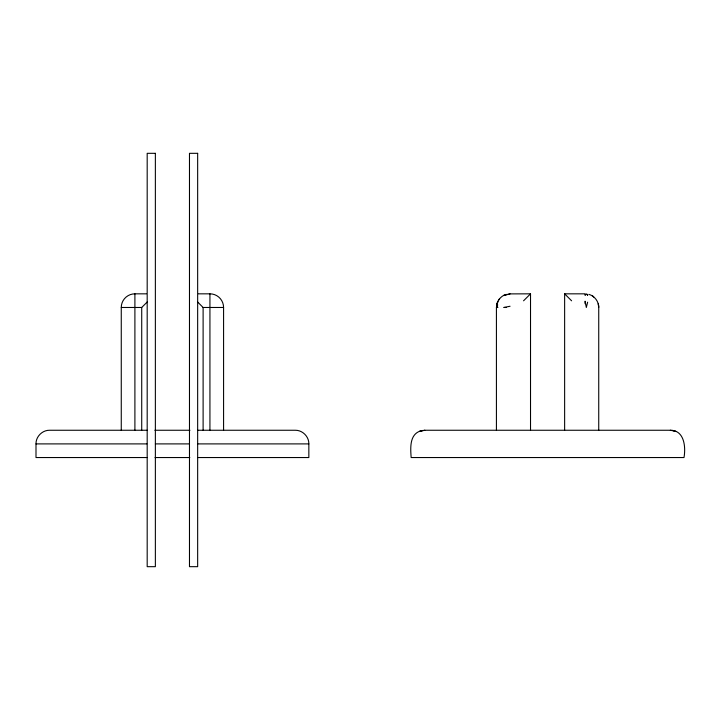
<?xml version="1.0" encoding="UTF-8"?>
<svg xmlns="http://www.w3.org/2000/svg" width="720" height="720" viewBox="0 0 720 720"><rect width="100%" height="100%" fill="white"/><g stroke="black" fill="none" stroke-linecap="round" stroke-linejoin="round"><path stroke-width="1.08" d="M147.159 457.542L36 457.542L36 443.898C35.811 436.608 42.354 430.074 49.644 430.254L147.204 430.254M587.628 302.175L586.323 307.476L585.099 301.212L585.099 303.723M496.422 430.254L496.422 307.476L497.7 302.301M496.476 307.476C496.548 301.491 500.481 295.902 506.313 294.363M496.944 303.723L497.943 301.212M498.645 300.015L499.473 298.881M141.723 430.254L141.723 307.476L147.303 301.896M523.557 300.807L530.523 293.832L530.523 430.254M420.336 431.01C409.302 434.61 410.499 448.488 411.156 457.542L684 457.542C685.863 447.12 684.459 430.218 670.356 430.254L424.8 430.254L420.336 431.01L422.595 430.434M505.629 294.876L510.066 293.895L530.523 293.832M419.508 431.325L424.8 430.254M497.754 304.938L496.476 306.252L497.943 307.476L496.944 307.476M503.793 295.362L510.066 293.895M510.066 306.252L503.793 307.476L506.313 307.476M121.266 430.254L121.266 307.476A13.644 13.644 0 0 1 134.901 293.832L146.412 293.832M198.423 293.832L209.934 293.832A13.644 13.644 0 0 1 223.578 307.476L223.578 430.254M564.633 430.254L564.633 293.832L585.099 293.832M121.266 307.476L141.723 307.476M197.676 302.04L203.112 307.476L223.578 307.476M154.881 430.254L189.963 430.254M197.631 430.254L295.2 430.254C302.49 430.074 309.033 436.608 308.844 443.898L308.844 457.542L197.685 457.542M36 443.898L146.844 443.898M155.367 443.898L189.477 443.898M198 443.898L308.844 443.898M155.016 457.542L189.828 457.542M670.356 430.254L675.648 431.325M672.561 430.434L674.82 431.01M588.852 294.363C594.576 295.92 598.815 301.545 598.734 307.476L598.734 430.254M587.619 295.11L586.323 293.895L585.099 295.362L585.099 294.363M564.633 293.832L571.599 300.807M587.385 294.3L587.628 295.164M598.212 303.723L598.608 306.54M598.509 304.992L598.734 307.476M209.934 293.832L209.934 430.254M203.112 307.476L203.112 430.254M134.901 293.832L134.901 430.254M155.367 153.324L147.186 153.324L147.186 566.676L155.367 566.676L155.367 153.324M197.658 153.324L189.477 153.324L189.477 566.676L197.658 566.676L197.658 153.324M593.28 296.577L592.56 296.064L593.694 296.883L593.28 296.577"/></g></svg>
